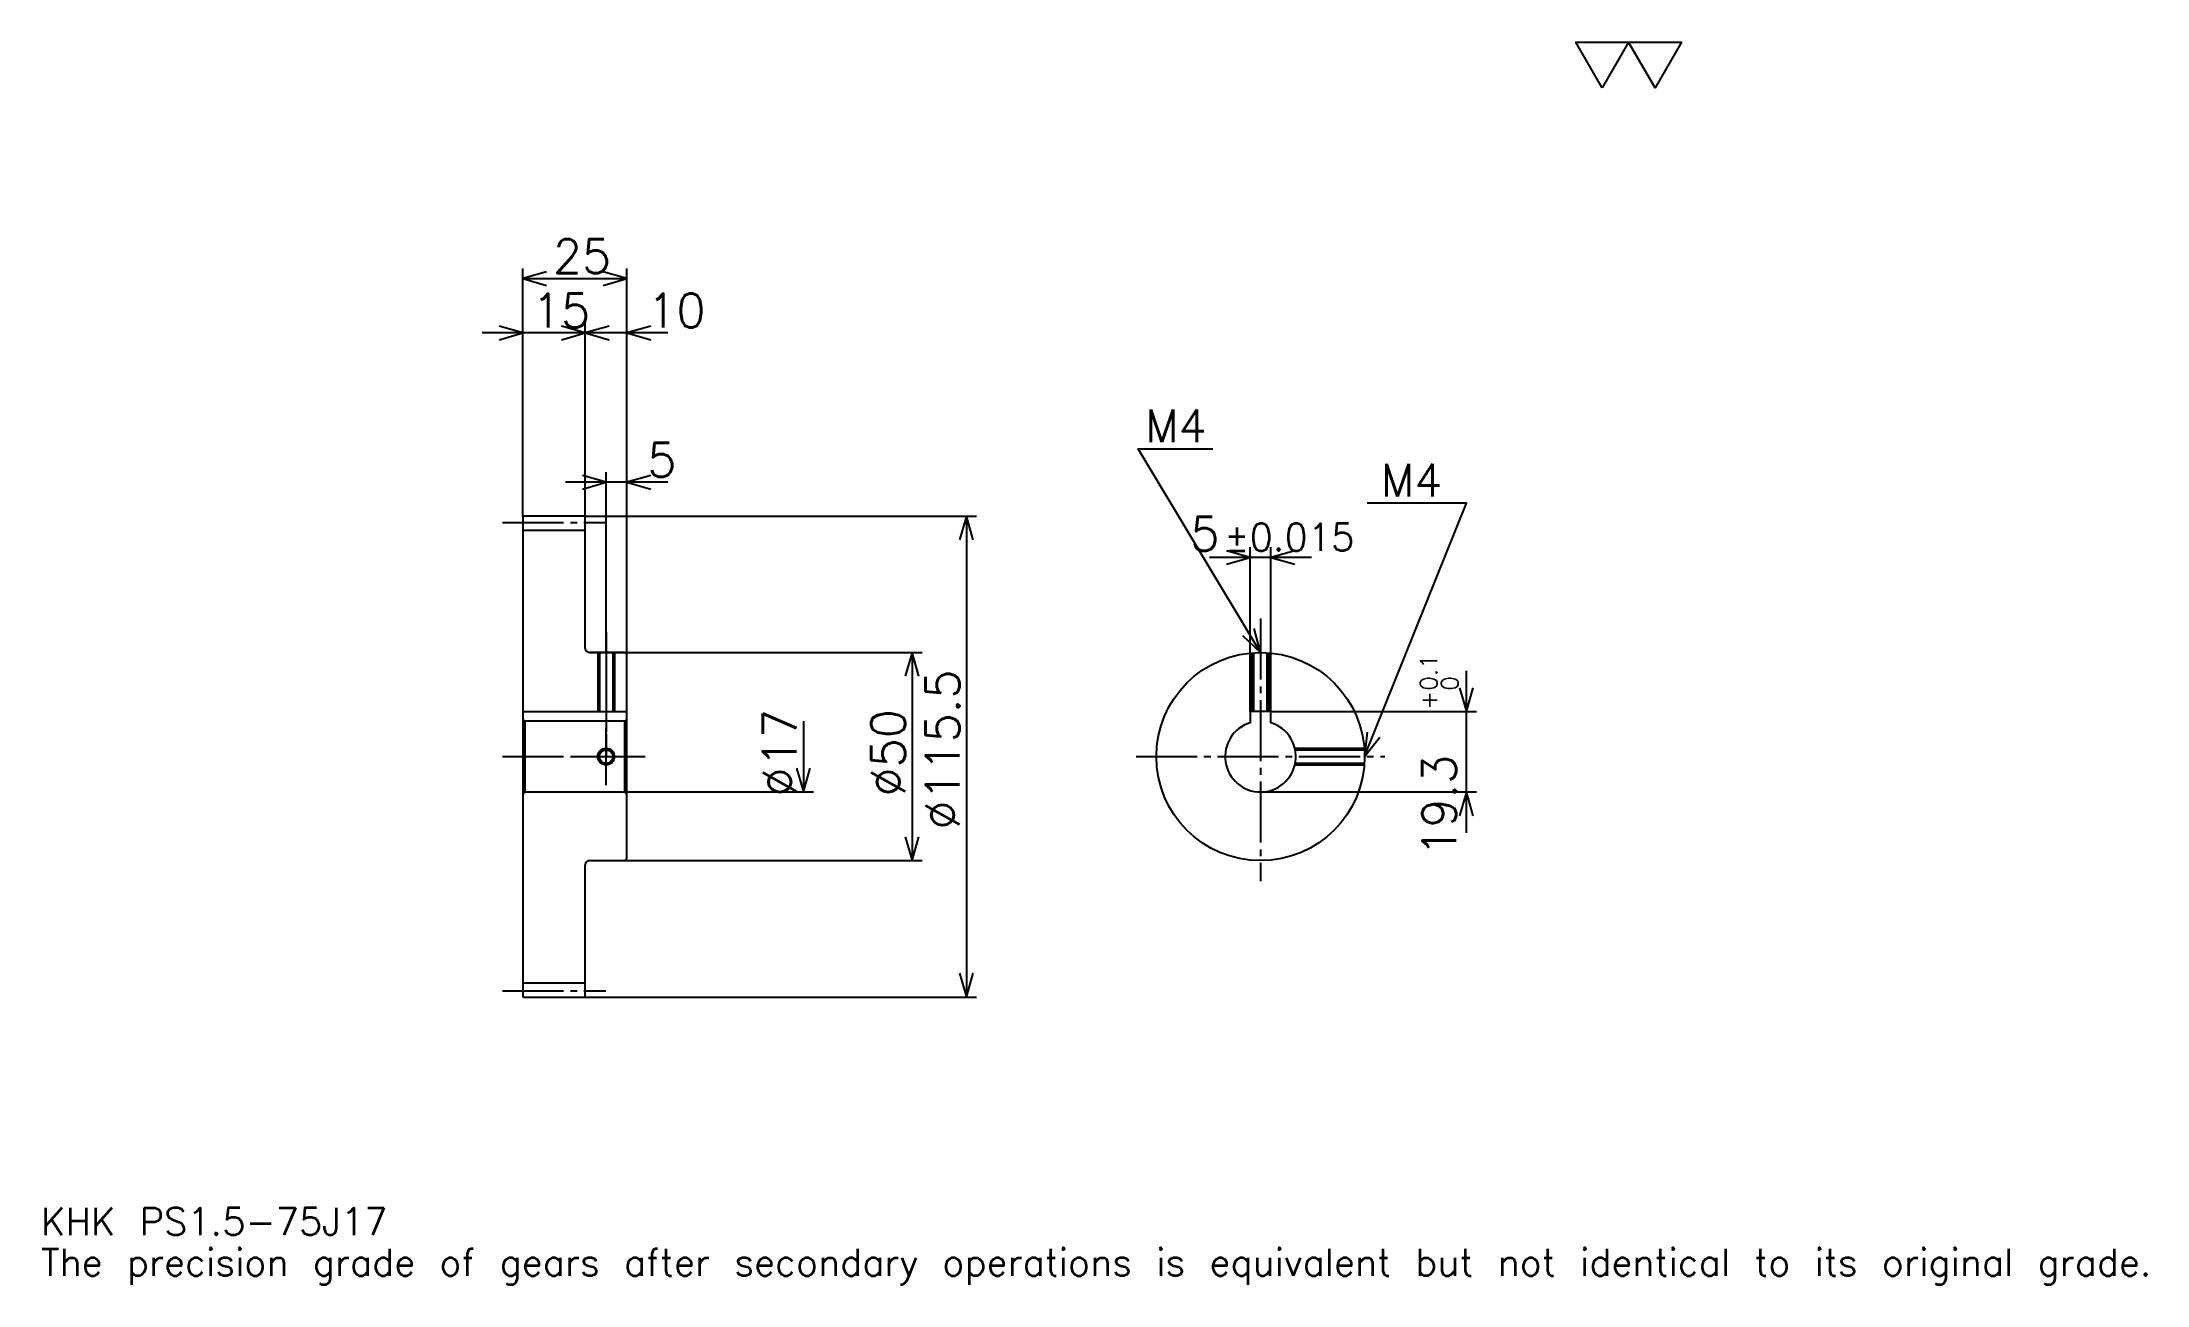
# Model space of a CAD drawing. Extents: x 17 to 522, y 6 to 304.
import ezdxf

# ---------------------------------------------------------------- set-up
doc = ezdxf.new("R2010")
doc.units = 0
doc.linetypes.add('DASHDOT', pattern=[19.565218, 14.673913, -1.630435, 1.630435, -1.630435])
doc.layers.get('0').update_dxf_attribs({"linetype": 'CONTINUOUS'})
doc.layers.add('DASHDOT', color=6, linetype='DASHDOT')
doc.styles.add('KANJI', font='TXT', dxfattribs={"bigfont": 'BIGFONT'})

msp = doc.modelspace()

# ---------------------------------------------------------------- linework, layer by layer
at = {"color": 5}
for p, q in [((132.065216, 190.630432), (132.065216, 250.141296)), ((157.065216, 190.630432), (157.065216, 250.141296)), ((132.065216, 247.695648), (157.065216, 247.695648)), ((156.847824, 234.652176), (122.282608, 234.652176)), ((166.847824, 234.652176), (137.282608, 234.652176)), ((147.065216, 190.630432), (147.065216, 237.097839)), ((166.847824, 198.782608), (142.282608, 198.782608)), ((152.065216, 190.630432), (152.065216, 201.228271)), ((132.065216, 190.530426), (132.065216, 190.630432)), ((146.96521, 190.630432), (157.065216, 190.630432)), ((147.065216, 190.530426), (147.065216, 190.630432)), ((152.065216, 157.880432), (152.065216, 190.630432)), ((152.065216, 157.880432), (152.065216, 190.630432)), ((157.065216, 190.630432), (241.032608, 190.630432)), ((157.065216, 157.380432), (157.065216, 190.630432)), ((238.586945, 190.630432), (238.586945, 75.130432)), ((306.739136, 143.680435), (306.739136, 183.152176)), ((311.739136, 143.680435), (311.739136, 183.152176)), ((321.521729, 180.706512), (296.956543, 180.706512)), ((148.065216, 157.880432), (157.065216, 157.880432)), ((157.065216, 157.880432), (227.989136, 157.880432)), ((225.543488, 157.880432), (225.543488, 107.880432)), ((358.695648, 114.597824), (358.695648, 153.463043)), ((311.739136, 143.680435), (361.141296, 143.680435)), ((199.456512, 141.380432), (199.456512, 124.380432)), ((157.065216, 124.380432), (201.902176, 124.380432)), ((309.239136, 124.380432), (361.141296, 124.380432)), ((148.065216, 107.880432), (157.065216, 107.880432)), ((157.065216, 107.880432), (227.989136, 107.880432)), ((146.96521, 75.130432), (157.065216, 75.130432)), ((157.065216, 75.130432), (241.032608, 75.130432))]:
    msp.add_line(p, q, dxfattribs=at)
at = {"color": 4}
for p, q in [((132.065216, 187.255432), (147.065216, 187.255432)), ((132.065216, 143.680435), (157.065216, 143.680435)), ((156.565216, 141.380432), (157.065216, 141.880432)), ((132.565216, 141.380432), (132.565216, 124.380432)), ((156.565216, 124.380432), (157.065216, 123.880432)), ((132.065216, 78.505432), (147.065216, 78.505432))]:
    msp.add_line(p, q, dxfattribs=at)
at = {"color": 7}
msp.add_lwpolyline([(391.304352, 293.478271), (384.945648, 304.5), (410.380432, 304.5), (404.021729, 293.478271), (397.663055, 304.5), (391.304352, 293.478271)], dxfattribs=at)
at = {"color": 5}
for points in [[(137.771744, 249.32608), (132.065216, 247.695648), (137.771744, 246.065216)], [(151.358688, 246.065216), (157.065216, 247.695648), (151.358688, 249.32608)], [(126.358696, 233.021744), (132.065216, 234.652176), (126.358696, 236.282608)], [(141.358688, 233.021744), (147.065216, 234.652176), (141.358688, 236.282608)], [(152.771744, 236.282608), (147.065216, 234.652176), (152.771744, 233.021744)], [(162.771744, 236.282608), (157.065216, 234.652176), (162.771744, 233.021744)], [(309.239136, 157.880432), (279.891296, 206.793472), (297.82608, 206.793472)], [(146.358688, 197.152176), (152.065216, 198.782608), (146.358688, 200.41304)], [(162.771744, 200.41304), (157.065216, 198.782608), (162.771744, 197.152176)], [(334.239136, 132.880432), (358.695648, 193.75), (334.891296, 193.75)], [(240.217377, 184.92392), (238.586945, 190.630432), (236.956512, 184.92392)], [(301.032593, 179.07608), (306.739136, 180.706512), (301.032593, 182.33696)], [(317.445679, 182.33696), (311.739136, 180.706512), (317.445679, 179.07608)], [(304.90506, 161.934875), (309.239136, 157.880432), (307.701233, 163.612579)], [(227.17392, 152.173904), (225.543488, 157.880432), (223.913055, 152.173904)], [(357.065216, 149.386948), (358.695648, 143.680435), (360.32608, 149.386948)], [(334.85376, 138.783401), (334.239136, 132.880432), (337.879517, 137.567688)], [(197.82608, 130.08696), (199.456512, 124.380432), (201.086945, 130.08696)], [(360.32608, 118.673912), (358.695648, 124.380432), (357.065216, 118.673912)], [(223.913055, 113.586952), (225.543488, 107.880432), (227.17392, 113.586952)], [(236.956512, 80.836952), (238.586945, 75.130432), (240.217377, 80.836952)]]:
    msp.add_lwpolyline(points, dxfattribs=at)
at = {"color": 4}
for points in [[(147.065216, 158.880432), (147.065216, 190.530426), (146.96521, 190.630432), (132.165222, 190.630432), (132.065216, 190.530426), (132.065216, 123.880432)], [(148.065216, 107.880432), (156.565216, 107.880432), (157.065216, 108.380432), (157.065216, 157.380432), (156.565216, 157.880432), (148.065216, 157.880432)], [(150.065216, 157.880432), (150.065216, 143.680435)], [(150.445221, 157.880432), (150.445221, 143.680435)], [(153.685211, 157.880432), (153.685211, 143.680435)], [(154.065216, 157.880432), (154.065216, 143.680435)], [(307.239136, 143.680435), (307.239136, 157.800308)], [(307.619141, 143.680435), (307.619141, 157.827881)], [(310.859131, 143.680435), (310.859131, 157.827881)], [(311.239136, 143.680435), (311.239136, 157.800308)], [(132.065216, 123.880432), (132.565216, 124.380432), (156.565216, 124.380432), (156.565216, 141.380432), (132.565216, 141.380432), (132.065216, 141.880432)], [(311.739136, 141.004471), (311.739136, 143.680435), (306.739136, 143.680435), (306.739136, 141.004471)], [(317.500488, 134.880432), (334.158997, 134.880432)], [(317.583313, 134.500427), (334.186584, 134.500427)], [(317.500488, 130.880432), (334.158997, 130.880432)], [(317.583313, 131.260437), (334.186584, 131.260437)], [(132.065216, 123.880432), (132.065216, 75.230431), (132.165222, 75.130432), (146.96521, 75.130432), (147.065216, 75.230431), (147.065216, 106.880432)]]:
    msp.add_lwpolyline(points, dxfattribs=at)
for centre, radius in [((309.239136, 132.880432), 25), ((152.065216, 132.880432), 1.62)]:
    msp.add_circle(centre, radius, dxfattribs=at)
at = {"color": 7}
msp.add_circle((152.065216, 132.880432), 2, dxfattribs=at)
at = {"color": 4}
for centre, radius, start, end in [((148.065216, 158.880432), 1, 180, 270), ((309.239136, 132.880432), 8.5, 107.10463483, 72.89536517), ((148.065216, 106.880432), 1, 90, 180)]:
    msp.add_arc(centre, radius, start, end, dxfattribs=at)
at = {"layer": 'DASHDOT', "color": 7}
for p, q in [((127.173912, 189.130432), (151.956512, 189.130432)), ((309.239136, 166.032608), (309.239136, 102.989128)), ((152.065216, 157.880432), (152.065216, 132.880432)), ((127.173912, 132.880432), (161.956512, 132.880432)), ((279.347839, 132.880432), (339.130432, 132.880432)), ((127.173912, 76.630432), (151.956512, 76.630432))]:
    msp.add_line(p, q, dxfattribs=at)
for points in [[(152.065216, 162.771729), (152.065216, 138.789124)], [(152.065216, 125.989128), (152.065216, 139.771744)], [(145.17392, 132.880432), (158.956512, 132.880432)]]:
    msp.add_lwpolyline(points, dxfattribs=at)

# ---------------------------------------------------------------- texts
at = {"color": 7, "style": 'KANJI'}
for s, height, p in [('25', 8.152174, (139.266296, 249)), ('15', 8.152174, (134.266296, 235.956512)), ('10', 8.152174, (161.956512, 235.956512)), ('M4', 7.826087, (281.521729, 208.42392)), ('5', 8.152174, (161.956512, 200.086945)), ('M4', 7.826087, (338.152161, 195.380432)), ('5', 8.152174, (292.411438, 182.33696)), ('%%p0.015', 6.521739, (300.481079, 182.33696)), ('KHK PS1.5-75J17', 6.521739, (16.304348, 17.934782)), ('The precision grade of gears after secondary operations is equivalent but not identical to its original grade.', 6.521739, (16.304348, 8.152174))]:
    msp.add_text(s, height=height, dxfattribs=at).set_placement(p)
for s, height, p in [('%%c115.5', 8.152174, (236.956512, 115.353256)), ('0.1', 4.076087, (351.684784, 148.706711)), ('0', 4.076087, (356.739136, 148.706711)), ('+', 4.076087, (351.684784, 144.141495)), ('%%c17', 8.152174, (197.82608, 123.301628)), ('%%c50', 8.152174, (223.913055, 123.301628)), ('19.3', 8.152174, (356.25, 108.855667))]:
    msp.add_text(s, height=height, rotation=90, dxfattribs=at).set_placement(p)

doc.saveas('drawing.dxf')
